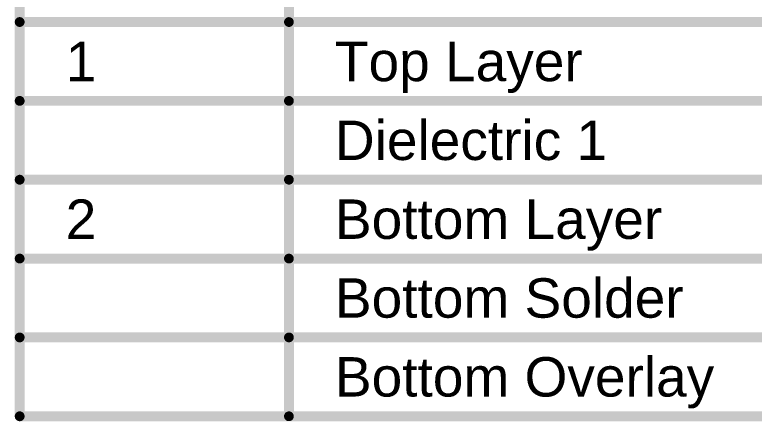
# Model space of a CAD drawing. Header units: inches. Extents: x 0 to 12.8, y -0.1 to 3.7.
# Drawn here: x 1.669 to 2.794, y 1.494 to 2.113 of the extents above; entities that cross this region are included whole.
import ezdxf

# ---------------------------------------------------------------- set-up
doc = ezdxf.new("R2010")
doc.units = ezdxf.units.IN
doc.header["$MEASUREMENT"] = 0
doc.layers.add('Fabrication', color=76, linetype='Continuous')
doc.styles.add('Arial', font='', dxfattribs={"height": 0.2})
doc.styles.get('Arial').set_extended_font_data('Arial')

msp = doc.modelspace()

# ---------------------------------------------------------------- linework, layer by layer
at = {"layer": 'Fabrication', "const_width": 0.015}
for points in [[(1.6761, 1.502), (1.6761, 2.462)], [(2.086, 1.502), (2.086, 2.462)], [(1.6761, 2.102), (2.086, 2.102)], [(2.086, 2.102), (3.0157, 2.102)], [(1.6761, 1.982), (2.086, 1.982)], [(2.086, 1.982), (3.0157, 1.982)], [(1.6761, 1.862), (2.086, 1.862)], [(2.086, 1.862), (3.0157, 1.862)], [(1.6761, 1.742), (2.086, 1.742)], [(2.086, 1.742), (3.0157, 1.742)], [(1.6761, 1.622), (2.086, 1.622)], [(2.086, 1.622), (3.0157, 1.622)], [(1.6761, 1.502), (2.086, 1.502)], [(2.086, 1.502), (3.0157, 1.502)]]:
    msp.add_lwpolyline(points, dxfattribs=at)
at = {"layer": 'Fabrication', "const_width": 0.0075}
for points in [[(1.6723, 2.102, 1), (1.6798, 2.102, 1)], [(2.0823, 2.102, 1), (2.0897, 2.102, 1)], [(2.0823, 2.102, 1), (2.0897, 2.102, 1)], [(1.6723, 1.982, 1), (1.6798, 1.982, 1)], [(2.0823, 1.982, 1), (2.0897, 1.982, 1)], [(2.0823, 1.982, 1), (2.0897, 1.982, 1)], [(1.6723, 1.862, 1), (1.6798, 1.862, 1)], [(2.0823, 1.862, 1), (2.0897, 1.862, 1)], [(2.0823, 1.862, 1), (2.0897, 1.862, 1)], [(1.6723, 1.742, 1), (1.6798, 1.742, 1)], [(2.0823, 1.742, 1), (2.0897, 1.742, 1)], [(2.0823, 1.742, 1), (2.0897, 1.742, 1)], [(1.6723, 1.622, 1), (1.6798, 1.622, 1)], [(2.0823, 1.622, 1), (2.0897, 1.622, 1)], [(2.0823, 1.622, 1), (2.0897, 1.622, 1)], [(1.6723, 1.502, 1), (1.6798, 1.502, 1)], [(1.6723, 1.502, 1), (1.6798, 1.502, 1)], [(2.0823, 1.502, 1), (2.0897, 1.502, 1)], [(2.0823, 1.502, 1), (2.0897, 1.502, 1)], [(2.0823, 1.502, 1), (2.0897, 1.502, 1)]]:
    msp.add_lwpolyline(points, format="xyb", close=True, dxfattribs=at)

# ---------------------------------------------------------------- texts
at = {"layer": 'Fabrication', "style": 'Arial'}
for s, p in [('1', (1.7461, 2.012)), ('Top Layer', (2.156, 2.012)), ('Dielectric 1', (2.156, 1.892)), ('2', (1.7461, 1.772)), ('Bottom Layer', (2.156, 1.772)), ('Bottom Solder', (2.156, 1.652)), ('Bottom Overlay', (2.156, 1.532))]:
    msp.add_text(s, height=0.06, dxfattribs=at).set_placement(p)

doc.saveas('drawing.dxf')
